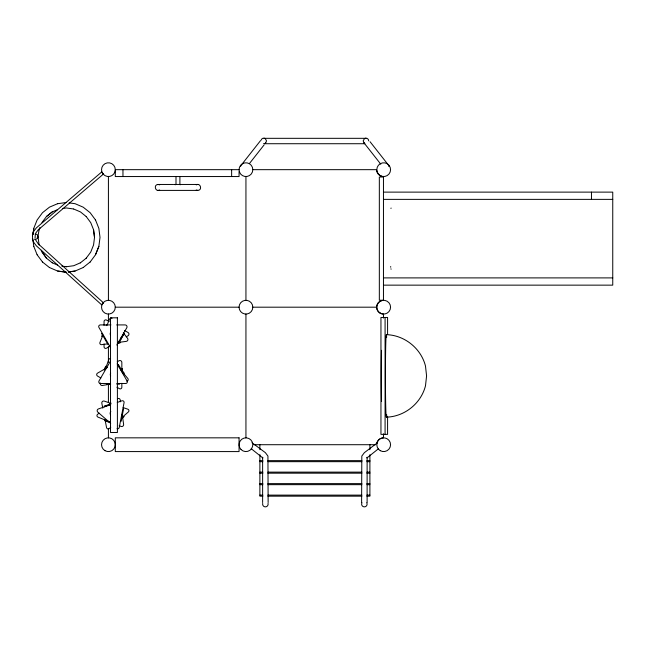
<?xml version="1.0" encoding="UTF-8"?>
<svg xmlns="http://www.w3.org/2000/svg" width="645" height="645" viewBox="0 0 645 645"><rect width="100%" height="100%" fill="white"/><g stroke="black" fill="none" stroke-linecap="round" stroke-linejoin="round"><path stroke-width="0.97" d="M33 234.377L33.774 228.362L37.104 220.01L42.489 212.705L49.48 207.158L57.623 203.683M33 234.651L33.798 228.346M37.716 237.707L39.111 229.725M93.557 229.709L94.525 237.376L93.557 245.011L90.711 252.139L86.18 258.218M121.147 421.306L123.566 408.833M32.371 235.143L33.338 231.878L36.37 227.862L101.579 172.07L102.168 172.586M35.322 234.248L35.056 238.166M390.943 208.472L391.08 208.029M110.384 403.19L110.601 402.544M110.489 403.23L110.706 402.577M104.24 370.125L105.659 366.239L106.304 366.473M105.409 368.932L108.812 359.579A1.604 1.604 0 0 1 110.601 358.547M95.508 219.945L98.862 228.386L100.007 237.376L98.87 246.334L95.492 254.783L90.155 262.007M98.887 246.35L95.533 254.694M104.756 419.847L104.498 420.484L109.852 422.644L110.11 422.007M104.708 420.564L104.966 419.927M106.82 421.419L107.078 420.782M109.505 422.507L109.763 421.87M101.579 172.07L103.353 174.102M101.66 336.48L102.676 334.013M106.127 325.628L106.498 324.733M102.95 335.142L99.943 342.455A1.604 1.604 0 0 0 101.636 344.664L107.562 343.874M106.973 325.394L109.577 319.065A1.661 1.661 0 0 1 112.012 318.291M102.861 303.489L101.555 304.754L103.329 302.876M35.806 233.022L38.2 229.862L103.337 174.134M116.842 345.019L126.791 327.773A1.903 1.903 0 0 0 125.146 324.919L116.656 324.919M110.448 361.144L98.999 380.977A1.661 1.661 0 0 0 100.443 383.477L110.601 383.477M41.949 222.598L46.464 216.51L52.181 211.931L57.389 209.706M252.018 442.752L265.361 452.645L267.933 456.063L268.135 502.528M265.627 142.964L266.546 140.876L265.168 138.498M260.491 140.666L240.504 166.063A2.749 0.903 38.2 0 1 240.787 165.991M249.542 163.411L264.111 144.891M265.313 143.359L265.74 142.827L265.168 143.263M90.227 261.918L83.278 267.457M46.464 216.51L52.269 211.907M110.755 427.256L109.287 428.538A1.661 1.661 0 0 1 106.562 427.595L105.046 419.814M122.413 417.13L128.379 411.937A1.604 1.604 0 0 0 127.847 409.204L123.139 407.584M122.139 418.274L124.171 416.509M80.319 262.894L86.309 258.121M107.771 405.487L110.658 403.23M99.104 413.139L97.564 414.34A1.604 1.604 0 0 0 97.951 417.097L109.352 421.701M364.546 138.498L363.175 140.876L364.086 142.964M377.639 442.639L364.385 452.645L361.813 456.063L361.611 502.528M378.502 448.718L366.916 457.982L367.126 457.224L367.11 502.552M109.916 346.22L106.465 348.211A1.604 1.604 0 0 1 104.055 346.817L104.055 343.89M126.291 336.763L128.016 335.771A1.903 1.903 0 0 0 128.016 332.473L124.582 330.49M107.538 367.376L97.516 373.157A1.661 1.661 0 0 0 97.516 376.043L100.886 377.986M117.269 361.756L118.986 360.765A1.903 1.903 0 0 1 121.841 362.417L121.841 371.375M117.898 365.062L118.487 364.723L124.058 374.358L123.461 374.705M117.946 365.159L118.543 364.82M118.857 366.739L119.454 366.392M119.035 367.037L119.631 366.691M120.123 368.924L120.72 368.577M120.575 369.714L121.171 369.367M120.76 370.028L121.357 369.682M122.211 372.544L122.808 372.197M123.348 374.511L123.945 374.173M80.448 262.789L73.715 265.724L66.233 266.74M68.273 271.964L75.11 271.021L83.221 267.53M159.654 190.009C155.381 192.476 153.204 184.454 158.154 184.462L173.303 184.462M196.249 184.857C200.522 182.39 202.699 190.412 197.749 190.404L158.154 190.404M104.28 406.173L110.9 403.891M110.674 404.697L98.443 408.914A1.903 1.903 0 0 0 97.814 412.147L110.698 423.354M117.261 402.432L121.97 400.811A1.604 1.604 0 0 1 124.074 402.633L119.244 427.474A1.661 1.661 0 0 1 117.019 428.707M39.103 245.003L38.095 237.029L37.152 237.215M110.231 384.114L102.426 385.484A1.903 1.903 0 0 1 100.306 382.961M386.331 417.17C404.56 416.678 421.064 403.439 425.498 385.758L426.579 375.914L425.498 366.078C421.064 348.397 404.56 335.15 386.331 334.658M57.534 203.715L66.314 202.498M62.67 208.496L66.427 207.972L73.538 208.98M68.314 271.98L75.078 271.053M118.035 342.471L126.299 341.366A1.903 1.903 0 0 0 127.557 338.319L123.324 332.82M117.35 343.261L120.043 342.898L119.841 342.229M264.087 138.32L365.925 138.32M264.087 143.722L364.925 143.722M115.294 169.667A6.877 6.877 0 0 0 104.974 163.709A6.877 6.877 0 0 0 104.974 175.617A6.877 6.877 0 0 0 115.294 169.667L239.061 169.667M252.816 169.667A6.877 6.877 0 0 0 242.496 163.709A6.877 6.877 0 0 0 242.496 175.617A6.877 6.877 0 0 0 252.816 169.667L376.583 169.667A6.877 6.877 0 0 0 381.679 176.311M383.461 177.02L379.333 177.02L379.333 300.239L383.461 300.239M174.005 184.462L197.749 184.462M383.461 192.121L612.75 192.121L612.75 285.146L383.461 285.146M383.461 199.37L612.75 199.37M383.461 277.898L612.75 277.898M115.294 307.189A6.877 6.877 0 0 1 104.974 313.139A6.877 6.877 0 0 1 104.974 301.231A6.877 6.877 0 0 1 115.294 307.189L239.061 307.189M252.816 307.189A6.877 6.877 0 0 0 242.496 301.231A6.877 6.877 0 0 0 242.496 313.139A6.877 6.877 0 0 0 252.816 307.189L376.583 307.189A6.877 6.877 0 0 1 383.461 300.312L383.461 176.545M110.956 324.919L100.354 324.919A1.661 1.661 0 0 0 98.919 327.418L110.593 347.639M121.841 368.827L122.526 368.827L122.526 372.834M121.841 368.94L122.526 368.94M121.841 370.754L122.526 370.754M116.89 383.477L125.735 383.477A1.604 1.604 0 0 0 127.13 381.058L117.18 363.82M106.852 384.162L110.666 384.162M116.89 384.162L119.559 384.162M253.816 444.711L375.575 444.711M259.879 460.635L262.878 460.635M267.885 460.635L361.893 460.635M366.892 460.635L369.899 460.635M259.879 461.675L262.878 461.675M267.885 461.675L361.893 461.675M366.892 461.675L369.899 461.675M259.879 472.124L262.878 472.124M267.885 472.124L361.893 472.124M366.892 472.124L369.899 472.124M259.879 473.172L262.878 473.172M267.885 473.172L361.893 473.172M366.892 473.172L369.899 473.172M259.879 483.621L262.878 483.621M267.885 483.621L361.893 483.621M366.892 483.621L369.899 483.621M259.879 484.669L262.878 484.669M267.885 484.669L361.893 484.669M366.892 484.669L369.899 484.669M259.879 495.118L262.878 495.118M267.885 495.118L361.893 495.118M366.892 495.118L369.899 495.118M262.878 496.166L259.879 496.166L259.879 454.66M267.885 496.166L361.893 496.166M366.892 496.166L369.899 496.166L369.899 454.66M158.154 184.462L159.654 184.857M197.749 190.404L196.249 190.009M95.484 219.937L90.155 212.721L83.197 207.182L75.126 203.707L69.144 202.893M35.209 233.877L35.927 233.974A2.749 2.749 0 0 1 35.927 239.287L35.209 239.384A2.749 2.749 0 0 1 34.499 239.287M61.815 266.103L66.427 266.748M66.225 272.206L57.534 271.013L49.391 267.498M66.379 272.238L57.679 271.053M73.683 209.012L80.48 211.931L86.253 216.583M110.908 403.375L104.321 401.101A1.903 1.903 0 0 0 101.829 403.27L102.773 408.132M105.578 366.449L106.223 366.683M105.03 367.956L105.675 368.19M104.804 368.585L105.449 368.827M119.18 425.668L121.026 426.418A1.903 1.903 0 0 0 123.622 424.386L122.179 414.114M52.245 262.789L57.445 265.055M109.126 321.565L106.546 320.081A1.661 1.661 0 0 0 104.055 321.516L104.055 325.411M123.59 333.328L124.179 333.675L118.616 343.309L118.019 342.971M123.534 333.425L124.13 333.771M122.623 334.997L123.219 335.344M121.357 337.19L121.953 337.529M120.905 337.972L121.502 338.319M120.72 338.294L121.316 338.633M120.276 339.06L120.873 339.407M119.269 340.802L119.865 341.149M118.938 341.382L119.527 341.729M118.132 342.777L118.728 343.124M116.89 387.226L119.43 388.693A1.604 1.604 0 0 0 121.841 387.298L121.841 383.315M109.795 383.928L110.432 384.291M364.546 143.263L363.982 142.827L380.784 164.185M251.236 448.718L262.829 457.982L262.62 457.224L262.628 502.552M52.318 262.846L46.392 258.129L41.191 250.284M42.441 261.967L49.455 267.554M103.369 302.739L38.208 243.85L35.338 239.448M101.555 304.754L36.354 245.826L33.338 241.819L32.371 238.553M122.171 370.682L124.227 373.124M121.978 371.52L127.815 378.478A1.661 1.661 0 0 1 126.831 381.187M370.053 141.715L389.209 166.063M86.204 216.535L90.752 222.67L93.557 229.757L94.501 237.368M41.933 252.058L46.448 258.169M37.112 254.759L42.497 262.015M37.104 254.719L33.766 246.342M101.523 333.312L107.884 344.325M391.08 269.239L390.943 268.796M109.698 404.31L109.924 404.955M109.352 404.423L109.577 405.076M108.489 404.721L108.715 405.374M106.433 405.431L106.659 406.084M106.102 405.544L106.328 406.197M104.385 406.14L104.506 406.826M120.446 401.803L120.172 399.844A1.661 1.661 0 0 0 117.503 398.763M117.688 342.519L117.785 343.196M32.79 238.658L33.798 246.382M390.717 267.24L390.677 266.514M591.465 192.121L591.465 199.37M387.581 334.602L387.581 317.469L380.953 317.469L380.953 434.367L387.581 434.367L387.581 416.227M385.081 317.469L385.081 434.367M383.461 318.09L383.461 314.067A6.877 6.877 0 0 1 376.583 307.189M383.461 433.811L383.461 437.834A6.877 6.877 0 0 0 376.817 442.93M369.899 444.711L369.899 449.686M259.879 444.711L259.879 449.686M245.939 176.545L245.939 300.312M245.939 314.067L245.939 437.834M239.061 171.626L239.061 176.545L115.294 176.545L115.294 170.651M231.636 169.667L231.636 176.545M179.907 176.545L179.907 184.462M175.996 176.545L175.996 184.462M122.961 169.667L122.961 176.545M108.416 176.545L108.416 300.312M108.416 314.067L108.416 321.105M108.416 346.26L108.416 362.361M108.416 384.501L108.416 402.617M108.416 428.772L108.416 437.834M264.506 143.537A2.749 2.749 0 0 1 263.789 143.633M261.136 140.167A2.749 2.749 0 0 1 264.506 138.224M365.215 138.224A2.749 2.749 0 0 1 368.674 140.876M388.524 166.047A2.749 0.903 -38.2 0 1 389.338 166.555M381.509 401.504A41.256 0.887 -90 0 1 381.509 350.324M386.645 414.437A41.256 0.887 -90 0 1 385.444 375.914A41.256 0.887 -90 0 1 386.645 337.4M268.03 503.398A2.749 2.749 0 0 1 265.393 506.873A2.749 2.749 0 0 1 262.717 503.423M366.755 502.761A2.749 2.749 0 0 1 364.344 506.873A2.749 2.749 0 0 1 361.99 502.729M180.092 184.776A0.992 0.468 -80 0 1 180.334 184.776M175.134 184.776A0.992 0.411 80.3 0 1 175.351 184.776M110.658 375.914A2.749 2.749 0 0 1 110.658 373.157M110.577 335.239A2.749 2.749 0 0 1 110.577 332.481M110.593 414.937A2.749 2.749 0 0 1 110.803 411.591M32.556 235.917L32.556 237.344A2.749 2.749 0 0 1 32.556 235.917M39.821 227.943L39.071 229.757L39.821 227.951M117.398 317.816L110.521 317.816L110.521 432.513L117.398 432.513L117.398 317.816M239.061 437.834L115.294 437.834L115.294 451.581L239.061 451.581L239.061 437.834M241.077 449.573A6.877 6.877 0 0 0 252.574 446.485A6.877 6.877 0 0 0 244.157 438.068A6.877 6.877 0 0 0 241.077 449.573M380.252 450.662A6.877 6.877 0 0 0 390.564 444.711A6.877 6.877 0 0 0 380.252 438.753A6.877 6.877 0 0 0 380.252 450.662M104.974 450.662A6.877 6.877 0 0 0 115.294 444.711A6.877 6.877 0 0 0 104.974 438.753A6.877 6.877 0 0 0 104.974 450.662M380.252 313.139A6.877 6.877 0 0 0 390.564 307.189A6.877 6.877 0 0 0 380.252 301.231A6.877 6.877 0 0 0 380.252 313.139M380.252 175.617A6.877 6.877 0 0 0 390.564 169.667A6.877 6.877 0 0 0 380.252 163.709A6.877 6.877 0 0 0 380.252 175.617"/></g></svg>
